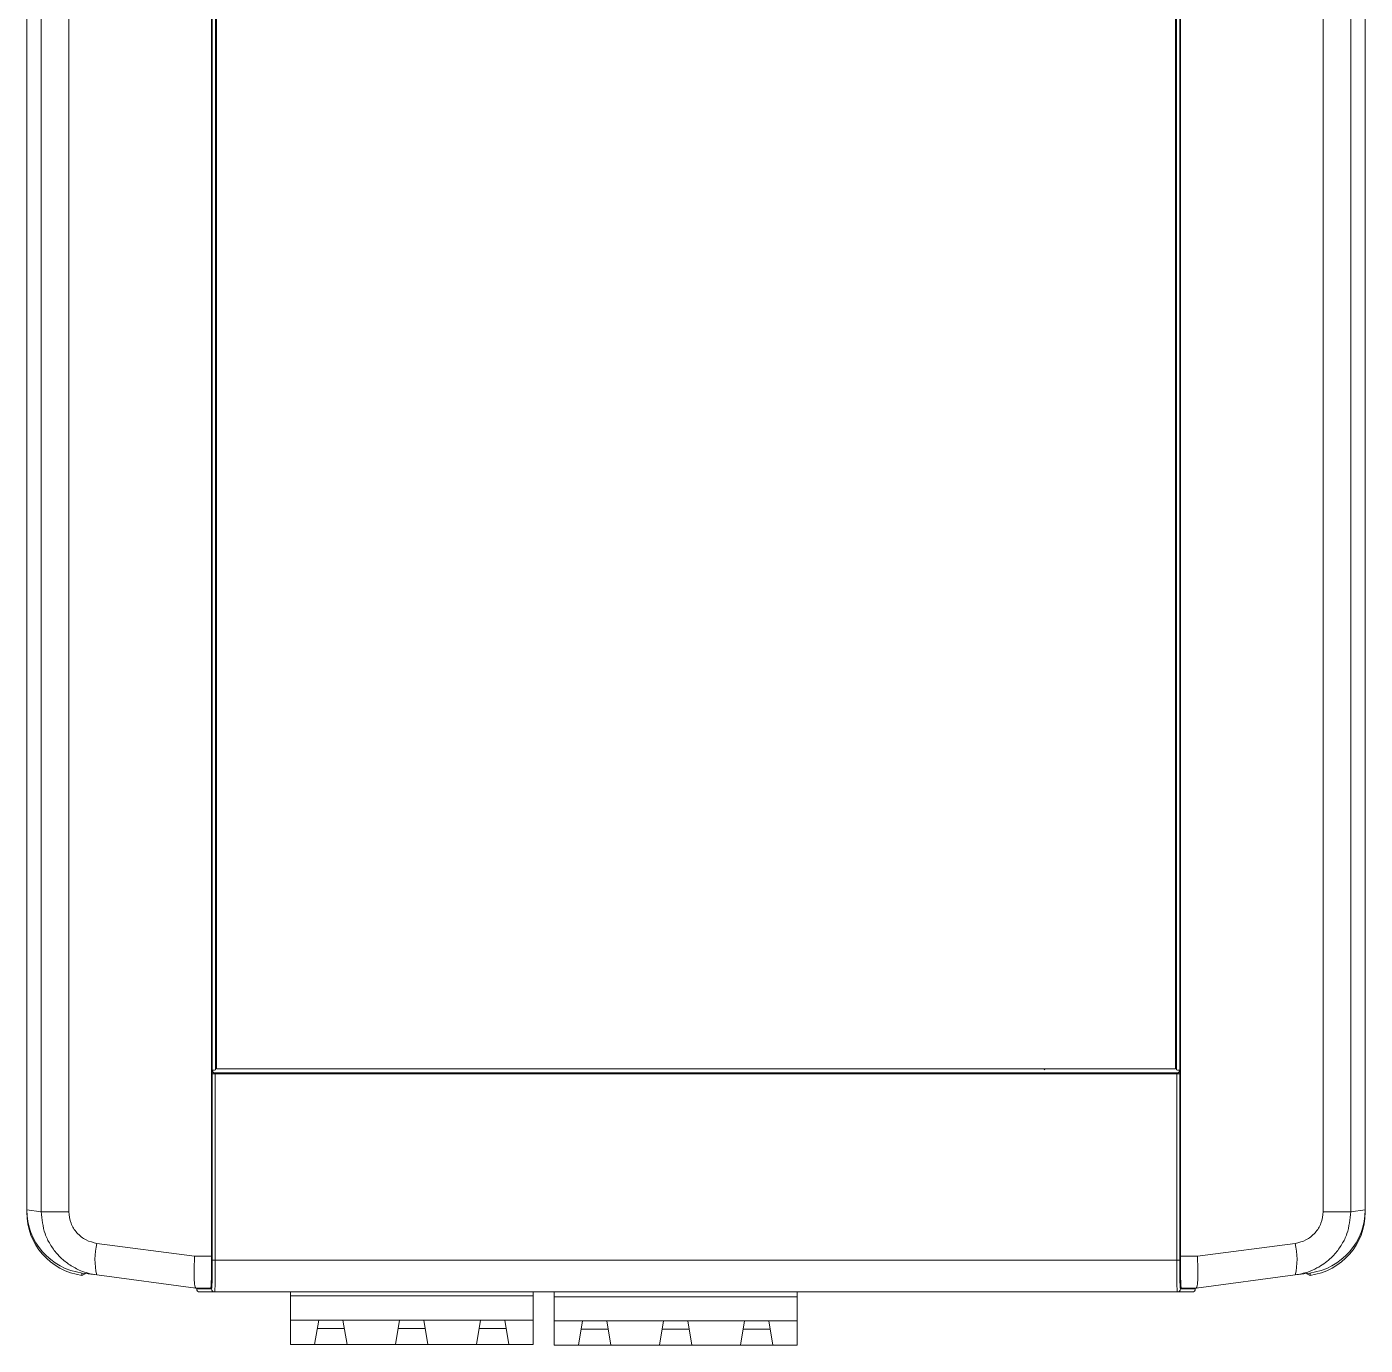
# Model space of a CAD drawing. Header units: millimetres. Extents: x 15 to 836, y 5 to 589.
# Drawn here: x 389.9 to 473.9, y 260.1 to 342.9 of the extents above; entities that cross this region are included whole.
import ezdxf

# ---------------------------------------------------------------- set-up
doc = ezdxf.new("R2010")
doc.units = ezdxf.units.MM

msp = doc.modelspace()

# ---------------------------------------------------------------- linework, layer by layer
at = {"color": 7, "linetype": 'Continuous', "lineweight": 15}
for p, q in [((401.512, 265.68), (401.512, 415.18)), ((462.312, 415.18), (462.312, 265.68)), ((389.912, 412.274), (389.912, 268.585)), ((390.82, 412.394), (390.82, 268.466)), ((392.557, 412.394), (392.557, 268.466)), ((471.267, 268.466), (471.267, 412.394)), ((473.003, 268.466), (473.003, 412.394)), ((473.912, 268.585), (473.912, 412.274)), ((401.52, 403.505), (401.52, 277.355)), ((401.812, 403.43), (401.812, 277.43)), ((462.012, 277.43), (462.012, 403.43)), ((462.303, 277.355), (462.303, 403.505)), ((401.52, 277.355), (401.512, 277.347)), ((401.512, 265.487), (401.512, 277.347)), ((401.52, 277.355), (401.553, 277.355)), ((401.554, 277.355), (401.554, 277.13)), ((462.269, 277.13), (462.269, 277.355)), ((462.27, 277.355), (462.303, 277.355)), ((462.311, 277.347), (462.303, 277.355)), ((462.311, 277.347), (462.311, 265.487)), ((401.557, 277.13), (401.554, 277.13)), ((401.557, 277.13), (401.557, 265.43)), ((401.737, 277.13), (401.557, 277.13)), ((401.644, 277.18), (462.179, 277.18)), ((401.644, 277.18), (401.644, 277.13)), ((401.737, 277.13), (401.737, 265.43)), ((462.086, 277.13), (401.737, 277.13)), ((462.086, 265.43), (462.086, 277.13)), ((462.266, 277.13), (462.086, 277.13)), ((462.179, 277.18), (462.179, 277.13)), ((462.266, 265.43), (462.266, 277.13)), ((462.266, 277.13), (462.269, 277.13)), ((390.82, 268.466), (389.912, 268.585)), ((389.912, 268.585), (389.912, 268.432)), ((392.557, 268.466), (390.82, 268.466)), ((473.003, 268.466), (471.267, 268.466)), ((473.912, 268.585), (473.003, 268.466)), ((473.912, 268.432), (473.912, 268.585)), ((394.314, 266.482), (400.448, 265.68)), ((469.509, 266.482), (463.375, 265.68)), ((401.512, 265.68), (400.448, 265.68)), ((462.312, 265.68), (463.375, 265.68)), ((393.369, 264.473), (393.369, 264.622)), ((393.391, 264.619), (394.303, 264.499)), ((401.737, 265.43), (401.557, 265.43)), ((462.086, 265.43), (401.737, 265.43)), ((462.086, 265.43), (462.266, 265.43)), ((469.52, 264.499), (470.432, 264.619)), ((470.454, 264.622), (470.454, 264.473)), ((393.408, 264.492), (393.615, 264.59)), ((394.303, 264.499), (400.525, 263.68)), ((463.298, 263.68), (469.52, 264.499)), ((470.208, 264.59), (470.415, 264.492)), ((401.46, 263.68), (400.527, 263.68)), ((400.575, 263.63), (400.575, 263.68)), ((401.509, 263.63), (400.575, 263.63)), ((401.709, 263.43), (400.775, 263.43)), ((406.454, 263.43), (406.454, 263.186)), ((406.454, 263.186), (406.454, 261.662)), ((406.454, 263.186), (421.694, 263.186)), ((421.694, 263.43), (421.694, 263.186)), ((421.694, 261.662), (421.694, 263.186)), ((423.015, 263.43), (423.015, 263.135)), ((423.015, 263.135), (423.015, 261.611)), ((423.015, 263.135), (438.255, 263.135)), ((423.015, 263.135), (423.015, 263.135)), ((423.015, 263.135), (438.255, 263.135)), ((438.255, 263.43), (438.255, 263.135)), ((438.255, 261.611), (438.255, 263.135)), ((447.66, 263.433), (455.86, 263.433)), ((463.048, 263.43), (462.114, 263.43)), ((463.248, 263.63), (462.314, 263.63)), ((463.297, 263.68), (462.363, 263.68)), ((463.248, 263.68), (463.248, 263.63)), ((406.454, 261.662), (408.232, 261.662)), ((406.454, 261.662), (406.454, 260.138)), ((407.978, 260.138), (408.232, 261.662)), ((408.232, 261.662), (409.756, 261.662)), ((409.756, 261.662), (413.312, 261.662)), ((409.756, 261.662), (410.01, 260.138)), ((413.058, 260.138), (413.312, 261.662)), ((413.312, 261.662), (414.836, 261.662)), ((414.836, 261.662), (418.392, 261.662)), ((414.836, 261.662), (415.09, 260.138)), ((418.138, 260.138), (418.392, 261.662)), ((418.392, 261.662), (419.916, 261.662)), ((419.916, 261.662), (421.694, 261.662)), ((419.916, 261.662), (420.17, 260.138)), ((421.694, 260.138), (421.694, 261.662)), ((423.015, 261.611), (424.793, 261.611)), ((423.015, 261.611), (423.015, 260.087)), ((424.539, 260.087), (424.793, 261.611)), ((424.793, 261.611), (426.317, 261.611)), ((426.317, 261.611), (429.873, 261.611)), ((426.317, 261.611), (426.571, 260.087)), ((429.619, 260.087), (429.873, 261.611)), ((429.873, 261.611), (431.397, 261.611)), ((431.397, 261.611), (434.953, 261.611)), ((431.397, 261.611), (431.651, 260.087)), ((434.699, 260.087), (434.953, 261.611)), ((434.953, 261.611), (436.477, 261.611)), ((436.477, 261.611), (438.255, 261.611)), ((436.477, 261.611), (436.731, 260.087)), ((438.255, 260.087), (438.255, 261.611)), ((424.705, 261.087), (426.404, 261.087)), ((429.785, 261.087), (431.484, 261.087)), ((406.454, 260.138), (407.978, 260.138)), ((410.01, 260.138), (407.978, 260.138)), ((413.058, 260.138), (410.01, 260.138)), ((415.09, 260.138), (413.058, 260.138)), ((418.138, 260.138), (415.09, 260.138)), ((420.17, 260.138), (418.138, 260.138)), ((420.17, 260.138), (421.694, 260.138)), ((423.015, 260.087), (424.539, 260.087)), ((426.571, 260.087), (424.539, 260.087)), ((429.619, 260.087), (426.571, 260.087)), ((431.651, 260.087), (429.619, 260.087)), ((434.699, 260.087), (431.651, 260.087)), ((436.731, 260.087), (438.255, 260.087))]:
    msp.add_line(p, q, dxfattribs=at)
at = {"color": 8, "linetype": 'Continuous', "lineweight": 15}
for p, q in [((401.553, 403.476), (401.553, 277.355)), ((401.753, 277.384), (401.753, 403.489)), ((462.07, 403.489), (462.07, 277.384)), ((462.27, 277.355), (462.27, 403.476))]:
    msp.add_line(p, q, dxfattribs=at)
at = {"color": 7, "linetype": 'Continuous', "lineweight": 15, "flags": 128}
for points in [[(408.145, 261.138), (408.453, 261.138), (408.994, 261.138), (409.535, 261.138), (409.843, 261.138)], [(413.225, 261.138), (413.533, 261.138), (414.074, 261.138), (414.615, 261.138), (414.923, 261.138)], [(418.305, 261.138), (418.613, 261.138), (419.154, 261.138), (419.695, 261.138), (420.003, 261.138)], [(434.865, 261.087), (435.173, 261.087), (435.715, 261.087), (436.256, 261.087), (436.564, 261.087)], [(436.731, 260.087), (436.269, 260.087), (435.715, 260.087), (435.161, 260.087), (434.699, 260.087)]]:
    msp.add_lwpolyline(points, dxfattribs=at)
at = {"color": 7, "linetype": 'Continuous', "lineweight": 15}
for centre, radius, start, end in [((398.339, 265.469), 4.151, 165.87985, 193.51908), ((465.484, 265.469), 4.151, 346.48092, 14.12015), ((400.775, 263.63), 0.2, 180, 270), ((401.709, 263.63), 0.2, 179.98769, 269.99149), ((462.114, 263.63), 0.2, 270.00851, 0.01231), ((463.048, 263.63), 0.2, 270, 0)]:
    msp.add_arc(centre, radius, start, end, dxfattribs=at)
for centre, major_axis, ratio, start_param, end_param in [((401.553, 277.372), (0.2, 0), 0.087489, 4.712389, 6.195919), ((462.27, 277.372), (0.2, 0), 0.087489, 3.228859, 4.712389), ((393.913, 268.585), (-3.967, 0.522), 0.999651, 0.130855, 1.570796), ((393.917, 268.441), (-3.015, -2.644), 0.997579, 5.564438, 6.997989), ((469.91, 268.585), (3.967, 0.522), 0.999651, 4.712389, 6.152331), ((469.906, 268.441), (3.015, -2.644), 0.997579, 5.568381, 7.001932), ((394.736, 269.159), (9.827, 5.891), 0.304707, 4.394459, 4.398402), ((469.087, 269.159), (9.827, -5.891), 0.304707, 5.026376, 5.030319)]:
    msp.add_ellipse(centre, major_axis=major_axis, ratio=ratio, start_param=start_param, end_param=end_param, dxfattribs=at)
for points, knots in [([(401.554, 277.369), (401.556, 277.357), (401.56, 277.329), (401.591, 277.266), (401.623, 277.213), (401.644, 277.18)], [0, 0, 0, 0, 0.225566, 0.501278, 1, 1, 1, 1]), ([(401.812, 277.43), (405.764, 277.43), (413.754, 277.43), (425.829, 277.43), (437.994, 277.43), (450.069, 277.43), (458.059, 277.43), (462.012, 277.43)], [0, 0, 0, 0, 0.197404, 0.399085, 0.600912, 0.802591, 1, 1, 1, 1]), ([(453.801, 277.375), (453.791, 277.39), (453.777, 277.41), (453.757, 277.425), (453.751, 277.43)], [0, 0, 0, 0, 0.711169, 1, 1, 1, 1]), ([(462.269, 277.369), (462.267, 277.357), (462.263, 277.329), (462.232, 277.266), (462.2, 277.213), (462.179, 277.18)], [0, 0, 0, 0, 0.225543, 0.501278, 1, 1, 1, 1]), ([(394.303, 264.499), (394.12, 264.531), (393.778, 264.589), (393.324, 264.749), (392.83, 264.98), (392.316, 265.32), (391.786, 265.827), (391.362, 266.415), (390.936, 267.285), (390.866, 267.998), (390.82, 268.466)], [0, 0, 0, 0, 0.097097, 0.18055, 0.25035, 0.381029, 0.500461, 0.630759, 0.757592, 1, 1, 1, 1]), ([(392.557, 268.466), (392.582, 268.223), (392.634, 267.738), (393.035, 267.114), (393.608, 266.649), (394.079, 266.538), (394.314, 266.482)], [0, 0, 0, 0, 0.250125, 0.5, 0.749954, 1, 1, 1, 1]), ([(469.509, 266.482), (469.745, 266.538), (470.215, 266.649), (470.788, 267.114), (471.189, 267.738), (471.241, 268.223), (471.267, 268.466)], [0, 0, 0, 0, 0.250046, 0.5, 0.749875, 1, 1, 1, 1]), ([(473.003, 268.466), (472.957, 267.998), (472.887, 267.285), (472.462, 266.415), (472.084, 265.891), (471.689, 265.491), (471.315, 265.19), (470.854, 264.906), (470.257, 264.639), (469.785, 264.549), (469.52, 264.499)], [0, 0, 0, 0, 0.242405, 0.36924, 0.499542, 0.577959, 0.661392, 0.749842, 0.859595, 1, 1, 1, 1]), ([(400.448, 265.68), (400.439, 265.519), (400.422, 265.218), (400.409, 264.728), (400.412, 264.317), (400.432, 264.009), (400.464, 263.756), (400.501, 263.71), (400.525, 263.68)], [0, 0, 0, 0, 0.155337, 0.290654, 0.50041, 0.631156, 0.758173, 1, 1, 1, 1]), ([(401.46, 263.68), (401.461, 263.68), (401.463, 263.682), (401.467, 263.698), (401.472, 263.735), (401.477, 263.781), (401.481, 263.839), (401.484, 263.907), (401.489, 264.006), (401.492, 264.102), (401.496, 264.207), (401.499, 264.32), (401.502, 264.469), (401.504, 264.607), (401.507, 264.761), (401.509, 264.931), (401.51, 265.109), (401.512, 265.295), (401.512, 265.41), (401.512, 265.487)], [0, 0, 0, 0, 0.03282, 0.098651, 0.164748, 0.231122, 0.263948, 0.329787, 0.395897, 0.462289, 0.494985, 0.56057, 0.626428, 0.692568, 0.730351, 0.806247, 0.88263, 0.921025, 1, 1, 1, 1]), ([(401.512, 265.487), (401.512, 265.519), (401.512, 265.583), (401.512, 265.648), (401.512, 265.68)], [0, 0, 0, 0, 0.49942, 1, 1, 1, 1]), ([(462.312, 265.68), (462.311, 265.648), (462.311, 265.583), (462.311, 265.519), (462.311, 265.487)], [0, 0, 0, 0, 0.49942, 1, 1, 1, 1]), ([(462.311, 265.487), (462.311, 265.423), (462.311, 265.296), (462.313, 265.109), (462.314, 264.959), (462.316, 264.803), (462.318, 264.644), (462.321, 264.459), (462.325, 264.297), (462.329, 264.158), (462.333, 264.04), (462.336, 263.955), (462.34, 263.879), (462.344, 263.813), (462.349, 263.752), (462.353, 263.716), (462.357, 263.694), (462.36, 263.682), (462.362, 263.681), (462.363, 263.68)], [0, 0, 0, 0, 0.065218, 0.1301266, 0.1945634, 0.2267308, 0.301785, 0.3773304, 0.4533707, 0.5188695, 0.5840511, 0.6487551, 0.6810501, 0.7470727, 0.8127785, 0.8779995, 0.9105555, 0.9551823, 1, 1, 1, 1]), ([(463.298, 263.68), (463.322, 263.71), (463.359, 263.756), (463.391, 264.009), (463.411, 264.317), (463.414, 264.728), (463.401, 265.217), (463.384, 265.519), (463.375, 265.68)], [0, 0, 0, 0, 0.24182, 0.36884, 0.49959, 0.709335, 0.844656, 1, 1, 1, 1]), ([(401.557, 265.43), (401.556, 265.193), (401.555, 264.719), (401.544, 264.125), (401.528, 263.71), (401.516, 263.657), (401.509, 263.63)], [0, 0, 0, 0, 0.249968, 0.499727, 0.749411, 1, 1, 1, 1]), ([(401.737, 265.43), (401.736, 265.174), (401.735, 264.785), (401.732, 264.319), (401.728, 263.909), (401.72, 263.519), (401.713, 263.46), (401.709, 263.43)], [0, 0, 0, 0, 0.2427359, 0.3697804, 0.5003017, 0.7496086, 1, 1, 1, 1]), ([(462.114, 263.43), (462.11, 263.46), (462.103, 263.519), (462.095, 263.909), (462.091, 264.319), (462.088, 264.785), (462.087, 265.174), (462.086, 265.43)], [0, 0, 0, 0, 0.250391, 0.499698, 0.630214, 0.757259, 1, 1, 1, 1]), ([(462.314, 263.63), (462.307, 263.657), (462.295, 263.71), (462.279, 264.125), (462.268, 264.719), (462.267, 265.193), (462.266, 265.43)], [0, 0, 0, 0, 0.250589, 0.500273, 0.750032, 1, 1, 1, 1]), ([(400.525, 263.68), (400.525, 263.68), (400.526, 263.68), (400.526, 263.68), (400.526, 263.68), (400.527, 263.68)], [0, 0, 0, 0, 0.499244, 0.74957, 1, 1, 1, 1]), ([(462.114, 263.43), (458.095, 263.43), (450.061, 263.43), (437.963, 263.43), (425.861, 263.43), (413.763, 263.43), (405.728, 263.43), (401.709, 263.43)], [0, 0, 0, 0, 0.200018, 0.399957, 0.60004, 0.799977, 1, 1, 1, 1]), ([(448.56, 263.433), (448.604, 263.433), (448.672, 263.433), (449.061, 263.433), (449.348, 263.433), (449.489, 263.433)], [0, 0, 0, 0, 0.481296, 0.743056, 1, 1, 1, 1]), ([(450.571, 263.433), (450.575, 263.433), (450.933, 263.433), (451.768, 263.433), (452.783, 263.433), (453.53, 263.433), (454.038, 263.433), (454.452, 263.433), (454.851, 263.433), (454.917, 263.433), (454.96, 263.433)], [0, 0, 0, 0, 0.001932, 0.194745, 0.387558, 0.492422, 0.597372, 0.702237, 0.807187, 1, 1, 1, 1]), ([(454.96, 263.433), (454.917, 263.433), (454.851, 263.433), (454.452, 263.433), (454.039, 263.433), (453.529, 263.433), (452.827, 263.433), (452.254, 263.433), (451.9, 263.433)], [0, 0, 0, 0, 0.246447, 0.380481, 0.514626, 0.64866, 0.782805, 1, 1, 1, 1]), ([(463.297, 263.68), (463.297, 263.68), (463.297, 263.68), (463.297, 263.68), (463.298, 263.68), (463.298, 263.68)], [0, 0, 0, 0, 0.499222, 0.749483, 1, 1, 1, 1])]:
    msp.add_open_spline(points, degree=3, knots=knots, dxfattribs=at)

doc.saveas('drawing.dxf')
